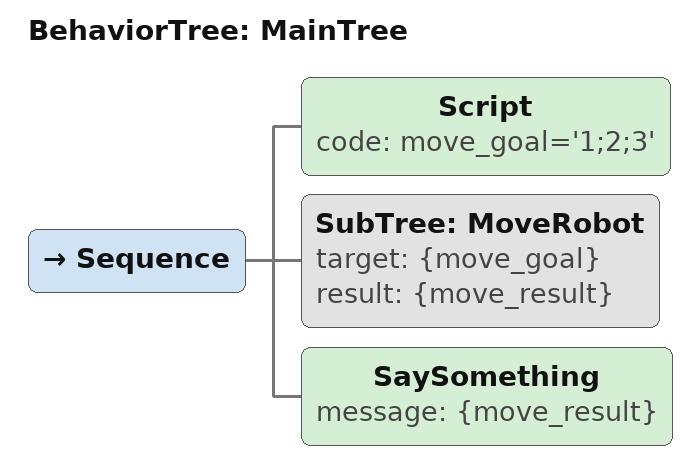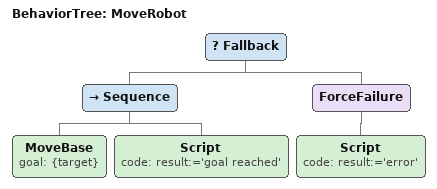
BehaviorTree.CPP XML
<root BTCPP_format="4" >
     <BehaviorTree ID="MainTree">
        <Sequence>
            <Script code=" move_goal='1;2;3' "/>
            <!-- remap {move_goal} to {target} -->
            <SubTree ID="MoveRobot" target="{move_goal}"
                                    result="{move_result}" />
            <SaySomething message="{move_result}"/>
        </Sequence>
     </BehaviorTree>

     <BehaviorTree ID="MoveRobot">
        <Fallback>
            <Sequence>
                <MoveBase goal="{target}"/>
                <Script code=" result:='goal reached' "/>
            </Sequence>
            <ForceFailure>
                <Script code=" result:='error' "/>
            </ForceFailure>
        </Fallback>
     </BehaviorTree>
 </root>
